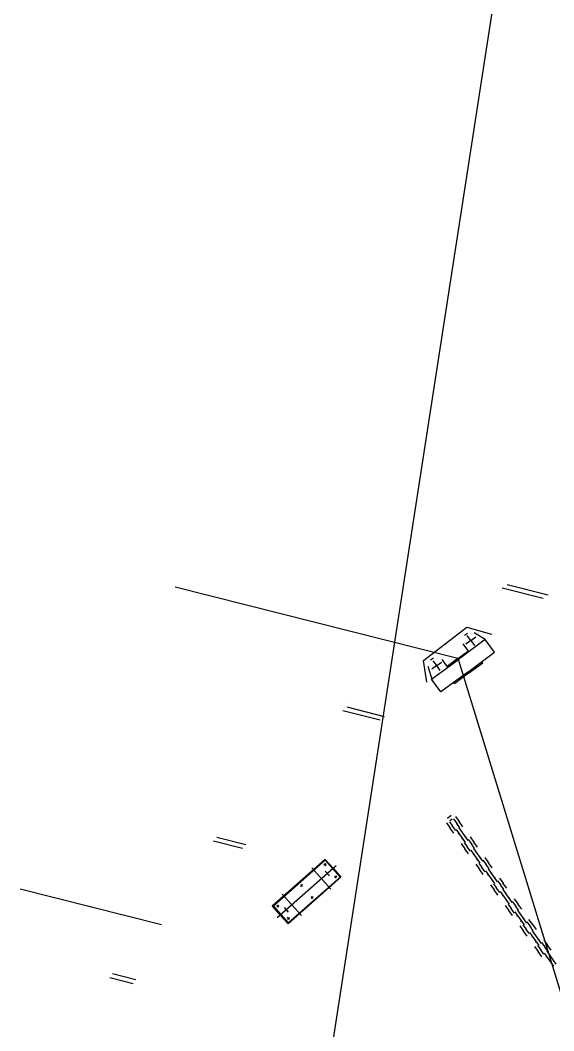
# Model space of a CAD drawing. Header units: metres. Extents: x 267365 to 277461, y 2088854 to 2108025.
# Drawn here: x 273114.51 to 273136.8, y 2095770.59 to 2095812.86 of the extents above; entities that cross this region are included whole.
import ezdxf

# ---------------------------------------------------------------- set-up
doc = ezdxf.new("R2010")
doc.units = ezdxf.units.M
doc.linetypes.add('ACAD_ISO10W100', pattern=[18, 12, -3, 0, -3])
doc.linetypes.add('DASHEDX2', pattern=[38.1, 25.4, -12.7])
doc.layers.add('village', color=3, linetype='Continuous')

msp = doc.modelspace()

# ---------------------------------------------------------------- linework, layer by layer
at = {"color": 30, "linetype": 'ACAD_ISO10W100', "ltscale": 50}
for p, q in [((273132.792, 2095786.163), (273120.984, 2095789.147)), ((273132.792, 2095786.163), (273120.984, 2095789.147)), ((273132.792, 2095786.163), (273120.984, 2095789.147)), ((273137.094, 2095772.194), (273132.817, 2095786.128)), ((273137.094, 2095772.194), (273132.817, 2095786.128)), ((273137.094, 2095772.194), (273132.817, 2095786.128)), ((273120.416, 2095775.019), (273114.512, 2095776.512)), ((273120.416, 2095775.019), (273114.512, 2095776.512)), ((273120.416, 2095775.019), (273114.512, 2095776.512))]:
    msp.add_line(p, q, dxfattribs=at)
at = {"color": 30}
for p, q in [((273136.364, 2095788.671), (273134.641, 2095789.107)), ((273136.364, 2095788.671), (273134.641, 2095789.107)), ((273136.364, 2095788.671), (273134.641, 2095789.107)), ((273136.571, 2095788.814), (273134.851, 2095789.249)), ((273136.571, 2095788.814), (273134.851, 2095789.249)), ((273136.571, 2095788.814), (273134.851, 2095789.249)), ((273131.367, 2095786.086), (273133.178, 2095787.48)), ((273131.367, 2095786.086), (273133.178, 2095787.48)), ((273131.367, 2095786.086), (273133.178, 2095787.48)), ((273133.178, 2095787.48), (273134.197, 2095787.184)), ((273133.178, 2095787.48), (273134.197, 2095787.184)), ((273133.178, 2095787.48), (273134.197, 2095787.184)), ((273133.338, 2095786.914), (273133.131, 2095786.762)), ((273133.338, 2095786.914), (273133.131, 2095786.762)), ((273133.338, 2095786.914), (273133.131, 2095786.762)), ((273133.338, 2095786.914), (273133.186, 2095787.122)), ((273133.338, 2095786.914), (273133.186, 2095787.122)), ((273133.338, 2095786.914), (273133.186, 2095787.122)), ((273133.338, 2095786.914), (273133.546, 2095787.067)), ((273133.338, 2095786.914), (273133.546, 2095787.067)), ((273133.338, 2095786.914), (273133.546, 2095787.067)), ((273133.338, 2095786.914), (273133.491, 2095786.707)), ((273133.338, 2095786.914), (273133.491, 2095786.707)), ((273133.338, 2095786.914), (273133.491, 2095786.707)), ((273131.496, 2095785.174), (273131.367, 2095786.086)), ((273131.496, 2095785.174), (273131.367, 2095786.086)), ((273131.496, 2095785.174), (273131.367, 2095786.086)), ((273131.912, 2095785.864), (273131.759, 2095786.071)), ((273131.912, 2095785.864), (273131.759, 2095786.071)), ((273131.912, 2095785.864), (273131.759, 2095786.071)), ((273131.912, 2095785.864), (273132.119, 2095786.016)), ((273131.912, 2095785.864), (273132.119, 2095786.016)), ((273131.912, 2095785.864), (273132.119, 2095786.016)), ((273131.912, 2095785.864), (273131.704, 2095785.711)), ((273131.912, 2095785.864), (273131.704, 2095785.711)), ((273131.912, 2095785.864), (273131.704, 2095785.711)), ((273132.064, 2095785.656), (273131.912, 2095785.864)), ((273132.064, 2095785.656), (273131.912, 2095785.864)), ((273132.064, 2095785.656), (273131.912, 2095785.864)), ((273128.11, 2095784.391), (273128.114, 2095784.39)), ((273128.11, 2095784.391), (273128.114, 2095784.39)), ((273128.11, 2095784.391), (273128.114, 2095784.39)), ((273129.553, 2095783.578), (273127.997, 2095783.971)), ((273129.553, 2095783.578), (273127.997, 2095783.971)), ((273129.553, 2095783.578), (273127.997, 2095783.971)), ((273129.735, 2095783.727), (273128.17, 2095784.123)), ((273129.735, 2095783.727), (273128.17, 2095784.123)), ((273129.735, 2095783.727), (273128.17, 2095784.123)), ((273132.317, 2095779.285), (273132.47, 2095779.07)), ((273132.317, 2095779.285), (273132.47, 2095779.07)), ((273132.317, 2095779.285), (273132.47, 2095779.07)), ((273132.379, 2095779.492), (273132.348, 2095779.469)), ((273132.379, 2095779.492), (273132.348, 2095779.469)), ((273132.379, 2095779.492), (273132.348, 2095779.469)), ((273132.519, 2095779.591), (273132.379, 2095779.492)), ((273132.519, 2095779.591), (273132.379, 2095779.492)), ((273132.519, 2095779.591), (273132.379, 2095779.492)), ((273132.447, 2095779.33), (273132.578, 2095779.146)), ((273132.447, 2095779.33), (273132.578, 2095779.146)), ((273132.447, 2095779.33), (273132.578, 2095779.146)), ((273132.456, 2095779.384), (273132.564, 2095779.461)), ((273132.456, 2095779.384), (273132.564, 2095779.461)), ((273132.456, 2095779.384), (273132.564, 2095779.461)), ((273132.519, 2095779.591), (273132.487, 2095779.568)), ((273132.519, 2095779.591), (273132.487, 2095779.568)), ((273132.519, 2095779.591), (273132.487, 2095779.568)), ((273132.618, 2095779.452), (273132.749, 2095779.268)), ((273132.618, 2095779.452), (273132.749, 2095779.268)), ((273132.618, 2095779.452), (273132.749, 2095779.268)), ((273132.703, 2095779.56), (273132.856, 2095779.345)), ((273132.703, 2095779.56), (273132.856, 2095779.345)), ((273132.703, 2095779.56), (273132.856, 2095779.345)), ((273132.88, 2095779.085), (273132.749, 2095779.268)), ((273132.88, 2095779.085), (273132.749, 2095779.268)), ((273132.88, 2095779.085), (273132.749, 2095779.268)), ((273133.01, 2095779.13), (273132.856, 2095779.345)), ((273133.01, 2095779.13), (273132.856, 2095779.345)), ((273133.01, 2095779.13), (273132.856, 2095779.345)), ((273132.623, 2095778.854), (273132.47, 2095779.07)), ((273132.623, 2095778.854), (273132.47, 2095779.07)), ((273132.623, 2095778.854), (273132.47, 2095779.07)), ((273132.708, 2095778.963), (273132.578, 2095779.146)), ((273132.708, 2095778.963), (273132.578, 2095779.146)), ((273132.708, 2095778.963), (273132.578, 2095779.146)), ((273132.724, 2095779.007), (273133.108, 2095778.469)), ((273132.724, 2095779.007), (273133.108, 2095778.469)), ((273132.724, 2095779.007), (273133.108, 2095778.469)), ((273132.839, 2095778.846), (273132.808, 2095778.823)), ((273132.839, 2095778.846), (273132.808, 2095778.823)), ((273132.839, 2095778.846), (273132.808, 2095778.823)), ((273132.832, 2095779.084), (273133.215, 2095778.546)), ((273132.832, 2095779.084), (273133.215, 2095778.546)), ((273132.832, 2095779.084), (273133.215, 2095778.546)), ((273132.947, 2095778.923), (273132.979, 2095778.945)), ((273132.947, 2095778.923), (273132.979, 2095778.945)), ((273132.947, 2095778.923), (273132.979, 2095778.945)), ((273123.795, 2095778.218), (273122.588, 2095778.523)), ((273123.795, 2095778.218), (273122.588, 2095778.523)), ((273123.795, 2095778.218), (273122.588, 2095778.523)), ((273123.943, 2095778.376), (273122.726, 2095778.683)), ((273123.943, 2095778.376), (273122.726, 2095778.683)), ((273123.943, 2095778.376), (273122.726, 2095778.683)), ((273132.93, 2095778.424), (273133.083, 2095778.208)), ((273132.93, 2095778.424), (273133.083, 2095778.208)), ((273132.93, 2095778.424), (273133.083, 2095778.208)), ((273132.993, 2095778.631), (273132.961, 2095778.608)), ((273132.993, 2095778.631), (273132.961, 2095778.608)), ((273132.993, 2095778.631), (273132.961, 2095778.608)), ((273133.06, 2095778.469), (273133.191, 2095778.285)), ((273133.06, 2095778.469), (273133.191, 2095778.285)), ((273133.06, 2095778.469), (273133.191, 2095778.285)), ((273133.132, 2095778.73), (273133.1, 2095778.707)), ((273133.132, 2095778.73), (273133.1, 2095778.707)), ((273133.132, 2095778.73), (273133.1, 2095778.707)), ((273133.231, 2095778.59), (273133.362, 2095778.407)), ((273133.231, 2095778.59), (273133.362, 2095778.407)), ((273133.231, 2095778.59), (273133.362, 2095778.407)), ((273133.316, 2095778.699), (273133.47, 2095778.484)), ((273133.316, 2095778.699), (273133.47, 2095778.484)), ((273133.316, 2095778.699), (273133.47, 2095778.484)), ((273133.493, 2095778.224), (273133.362, 2095778.407)), ((273133.493, 2095778.224), (273133.362, 2095778.407)), ((273133.493, 2095778.224), (273133.362, 2095778.407)), ((273133.623, 2095778.268), (273133.47, 2095778.484)), ((273133.623, 2095778.268), (273133.47, 2095778.484)), ((273133.623, 2095778.268), (273133.47, 2095778.484)), ((273133.236, 2095777.993), (273133.083, 2095778.208)), ((273133.236, 2095777.993), (273133.083, 2095778.208)), ((273133.236, 2095777.993), (273133.083, 2095778.208)), ((273133.321, 2095778.102), (273133.191, 2095778.285)), ((273133.321, 2095778.102), (273133.191, 2095778.285)), ((273133.321, 2095778.102), (273133.191, 2095778.285)), ((273133.338, 2095778.146), (273133.721, 2095777.608)), ((273133.338, 2095778.146), (273133.721, 2095777.608)), ((273133.338, 2095778.146), (273133.721, 2095777.608)), ((273133.453, 2095777.985), (273133.421, 2095777.962)), ((273133.453, 2095777.985), (273133.421, 2095777.962)), ((273133.453, 2095777.985), (273133.421, 2095777.962)), ((273133.445, 2095778.223), (273133.829, 2095777.685)), ((273133.445, 2095778.223), (273133.829, 2095777.685)), ((273133.445, 2095778.223), (273133.829, 2095777.685)), ((273133.56, 2095778.061), (273133.592, 2095778.084)), ((273133.56, 2095778.061), (273133.592, 2095778.084)), ((273133.56, 2095778.061), (273133.592, 2095778.084)), ((273127.257, 2095777.723), (273125.094, 2095775.809)), ((273127.257, 2095777.723), (273125.094, 2095775.809)), ((273127.257, 2095777.723), (273125.094, 2095775.809)), ((273127.256, 2095777.763), (273126.15, 2095776.784)), ((273127.256, 2095777.763), (273126.15, 2095776.784)), ((273127.256, 2095777.763), (273126.15, 2095776.784)), ((273127.585, 2095777.391), (273127.256, 2095777.763)), ((273127.585, 2095777.391), (273127.256, 2095777.763)), ((273127.585, 2095777.391), (273127.256, 2095777.763)), ((273127.257, 2095777.723), (273127.875, 2095777.024)), ((273127.257, 2095777.723), (273127.875, 2095777.024)), ((273127.257, 2095777.723), (273127.875, 2095777.024)), ((273133.543, 2095777.563), (273133.696, 2095777.347)), ((273133.543, 2095777.563), (273133.696, 2095777.347)), ((273133.543, 2095777.563), (273133.696, 2095777.347)), ((273133.606, 2095777.769), (273133.574, 2095777.747)), ((273133.606, 2095777.769), (273133.574, 2095777.747)), ((273133.606, 2095777.769), (273133.574, 2095777.747)), ((273133.673, 2095777.607), (273133.804, 2095777.424)), ((273133.673, 2095777.607), (273133.804, 2095777.424)), ((273133.673, 2095777.607), (273133.804, 2095777.424)), ((273133.745, 2095777.869), (273133.714, 2095777.846)), ((273133.745, 2095777.869), (273133.714, 2095777.846)), ((273133.745, 2095777.869), (273133.714, 2095777.846)), ((273133.845, 2095777.729), (273133.975, 2095777.546)), ((273133.845, 2095777.729), (273133.975, 2095777.546)), ((273133.845, 2095777.729), (273133.975, 2095777.546)), ((273133.93, 2095777.838), (273134.083, 2095777.622)), ((273133.93, 2095777.838), (273134.083, 2095777.622)), ((273133.93, 2095777.838), (273134.083, 2095777.622)), ((273134.236, 2095777.407), (273134.083, 2095777.622)), ((273134.236, 2095777.407), (273134.083, 2095777.622)), ((273134.236, 2095777.407), (273134.083, 2095777.622)), ((273127.251, 2095777.274), (273127.429, 2095777.073)), ((273127.251, 2095777.274), (273127.429, 2095777.073)), ((273127.251, 2095777.274), (273127.429, 2095777.073)), ((273127.585, 2095777.391), (273127.914, 2095777.019)), ((273127.585, 2095777.391), (273127.914, 2095777.019)), ((273127.585, 2095777.391), (273127.914, 2095777.019)), ((273133.85, 2095777.132), (273133.696, 2095777.347)), ((273133.85, 2095777.132), (273133.696, 2095777.347)), ((273133.85, 2095777.132), (273133.696, 2095777.347)), ((273133.935, 2095777.24), (273133.804, 2095777.424)), ((273133.935, 2095777.24), (273133.804, 2095777.424)), ((273133.935, 2095777.24), (273133.804, 2095777.424)), ((273133.951, 2095777.285), (273134.334, 2095776.747)), ((273133.951, 2095777.285), (273134.334, 2095776.747)), ((273133.951, 2095777.285), (273134.334, 2095776.747)), ((273134.106, 2095777.362), (273133.975, 2095777.546)), ((273134.106, 2095777.362), (273133.975, 2095777.546)), ((273134.106, 2095777.362), (273133.975, 2095777.546)), ((273134.058, 2095777.362), (273134.442, 2095776.823)), ((273134.058, 2095777.362), (273134.442, 2095776.823)), ((273134.058, 2095777.362), (273134.442, 2095776.823)), ((273134.173, 2095777.2), (273134.205, 2095777.223)), ((273134.173, 2095777.2), (273134.205, 2095777.223)), ((273134.173, 2095777.2), (273134.205, 2095777.223)), ((273125.043, 2095775.805), (273126.15, 2095776.784)), ((273125.043, 2095775.805), (273126.15, 2095776.784)), ((273125.043, 2095775.805), (273126.15, 2095776.784)), ((273125.712, 2095775.111), (273127.875, 2095777.024)), ((273125.712, 2095775.111), (273127.875, 2095777.024)), ((273125.712, 2095775.111), (273127.875, 2095777.024)), ((273127.914, 2095777.019), (273126.808, 2095776.04)), ((273127.914, 2095777.019), (273126.808, 2095776.04)), ((273127.914, 2095777.019), (273126.808, 2095776.04)), ((273134.066, 2095777.124), (273134.034, 2095777.101)), ((273134.066, 2095777.124), (273134.034, 2095777.101)), ((273134.066, 2095777.124), (273134.034, 2095777.101)), ((273134.219, 2095776.908), (273134.187, 2095776.886)), ((273134.219, 2095776.908), (273134.187, 2095776.886)), ((273134.219, 2095776.908), (273134.187, 2095776.886)), ((273134.287, 2095776.746), (273134.417, 2095776.563)), ((273134.287, 2095776.746), (273134.417, 2095776.563)), ((273134.287, 2095776.746), (273134.417, 2095776.563)), ((273134.359, 2095777.008), (273134.327, 2095776.985)), ((273134.359, 2095777.008), (273134.327, 2095776.985)), ((273134.359, 2095777.008), (273134.327, 2095776.985)), ((273134.458, 2095776.868), (273134.589, 2095776.685)), ((273134.458, 2095776.868), (273134.589, 2095776.685)), ((273134.458, 2095776.868), (273134.589, 2095776.685)), ((273134.543, 2095776.977), (273134.696, 2095776.761)), ((273134.543, 2095776.977), (273134.696, 2095776.761)), ((273134.543, 2095776.977), (273134.696, 2095776.761)), ((273134.84, 2095776.559), (273134.681, 2095776.769)), ((273134.84, 2095776.559), (273134.681, 2095776.769)), ((273134.84, 2095776.559), (273134.681, 2095776.769)), ((273134.156, 2095776.701), (273134.31, 2095776.486)), ((273134.156, 2095776.701), (273134.31, 2095776.486)), ((273134.156, 2095776.701), (273134.31, 2095776.486)), ((273134.463, 2095776.271), (273134.31, 2095776.486)), ((273134.463, 2095776.271), (273134.31, 2095776.486)), ((273134.463, 2095776.271), (273134.31, 2095776.486)), ((273134.548, 2095776.379), (273134.417, 2095776.563)), ((273134.548, 2095776.379), (273134.417, 2095776.563)), ((273134.548, 2095776.379), (273134.417, 2095776.563)), ((273134.564, 2095776.424), (273134.947, 2095775.886)), ((273134.564, 2095776.424), (273134.947, 2095775.886)), ((273134.564, 2095776.424), (273134.947, 2095775.886)), ((273134.719, 2095776.501), (273134.589, 2095776.685)), ((273134.719, 2095776.501), (273134.589, 2095776.685)), ((273134.719, 2095776.501), (273134.589, 2095776.685)), ((273134.672, 2095776.501), (273135.055, 2095775.962)), ((273134.672, 2095776.501), (273135.055, 2095775.962)), ((273134.672, 2095776.501), (273135.055, 2095775.962)), ((273134.787, 2095776.339), (273134.818, 2095776.362)), ((273134.787, 2095776.339), (273134.818, 2095776.362)), ((273134.787, 2095776.339), (273134.818, 2095776.362)), ((273125.701, 2095775.061), (273126.808, 2095776.04)), ((273125.701, 2095775.061), (273126.808, 2095776.04)), ((273125.701, 2095775.061), (273126.808, 2095776.04)), ((273134.679, 2095776.262), (273134.647, 2095776.24)), ((273134.679, 2095776.262), (273134.647, 2095776.24)), ((273134.679, 2095776.262), (273134.647, 2095776.24)), ((273134.832, 2095776.047), (273134.801, 2095776.024)), ((273134.832, 2095776.047), (273134.801, 2095776.024)), ((273134.832, 2095776.047), (273134.801, 2095776.024)), ((273134.9, 2095775.885), (273135.03, 2095775.702)), ((273134.9, 2095775.885), (273135.03, 2095775.702)), ((273134.9, 2095775.885), (273135.03, 2095775.702)), ((273134.972, 2095776.146), (273134.94, 2095776.124)), ((273134.972, 2095776.146), (273134.94, 2095776.124)), ((273134.972, 2095776.146), (273134.94, 2095776.124)), ((273135.071, 2095776.007), (273135.202, 2095775.823)), ((273135.071, 2095776.007), (273135.202, 2095775.823)), ((273135.071, 2095776.007), (273135.202, 2095775.823)), ((273135.156, 2095776.115), (273135.309, 2095775.9)), ((273135.156, 2095776.115), (273135.309, 2095775.9)), ((273135.156, 2095776.115), (273135.309, 2095775.9)), ((273135.463, 2095775.685), (273135.309, 2095775.9)), ((273135.463, 2095775.685), (273135.309, 2095775.9)), ((273135.463, 2095775.685), (273135.309, 2095775.9)), ((273125.372, 2095775.433), (273125.043, 2095775.805)), ((273125.372, 2095775.433), (273125.043, 2095775.805)), ((273125.372, 2095775.433), (273125.043, 2095775.805)), ((273125.094, 2095775.809), (273125.712, 2095775.111)), ((273125.094, 2095775.809), (273125.712, 2095775.111)), ((273125.094, 2095775.809), (273125.712, 2095775.111)), ((273125.284, 2095775.595), (273125.522, 2095775.326)), ((273125.284, 2095775.595), (273125.522, 2095775.326)), ((273125.284, 2095775.595), (273125.522, 2095775.326)), ((273125.533, 2095775.753), (273125.711, 2095775.552)), ((273125.533, 2095775.753), (273125.711, 2095775.552)), ((273125.533, 2095775.753), (273125.711, 2095775.552)), ((273134.77, 2095775.84), (273134.923, 2095775.625)), ((273134.77, 2095775.84), (273134.923, 2095775.625)), ((273134.77, 2095775.84), (273134.923, 2095775.625)), ((273135.076, 2095775.41), (273134.923, 2095775.625)), ((273135.076, 2095775.41), (273134.923, 2095775.625)), ((273135.076, 2095775.41), (273134.923, 2095775.625)), ((273135.161, 2095775.518), (273135.03, 2095775.702)), ((273135.161, 2095775.518), (273135.03, 2095775.702)), ((273135.161, 2095775.518), (273135.03, 2095775.702)), ((273135.177, 2095775.563), (273135.561, 2095775.024)), ((273135.177, 2095775.563), (273135.561, 2095775.024)), ((273135.177, 2095775.563), (273135.561, 2095775.024)), ((273135.332, 2095775.64), (273135.202, 2095775.823)), ((273135.332, 2095775.64), (273135.202, 2095775.823)), ((273135.332, 2095775.64), (273135.202, 2095775.823)), ((273135.285, 2095775.639), (273135.668, 2095775.101)), ((273135.285, 2095775.639), (273135.668, 2095775.101)), ((273135.285, 2095775.639), (273135.668, 2095775.101)), ((273135.4, 2095775.478), (273135.432, 2095775.501)), ((273135.4, 2095775.478), (273135.432, 2095775.501)), ((273135.4, 2095775.478), (273135.432, 2095775.501)), ((273125.372, 2095775.433), (273125.701, 2095775.061)), ((273125.372, 2095775.433), (273125.701, 2095775.061)), ((273125.372, 2095775.433), (273125.701, 2095775.061)), ((273135.292, 2095775.401), (273135.26, 2095775.379)), ((273135.292, 2095775.401), (273135.26, 2095775.379)), ((273135.292, 2095775.401), (273135.26, 2095775.379)), ((273135.446, 2095775.186), (273135.414, 2095775.163)), ((273135.446, 2095775.186), (273135.414, 2095775.163)), ((273135.446, 2095775.186), (273135.414, 2095775.163)), ((273135.513, 2095775.024), (273135.644, 2095774.84)), ((273135.513, 2095775.024), (273135.644, 2095774.84)), ((273135.513, 2095775.024), (273135.644, 2095774.84)), ((273135.585, 2095775.285), (273135.553, 2095775.263)), ((273135.585, 2095775.285), (273135.553, 2095775.263)), ((273135.585, 2095775.285), (273135.553, 2095775.263)), ((273135.684, 2095775.146), (273135.815, 2095774.962)), ((273135.684, 2095775.146), (273135.815, 2095774.962)), ((273135.684, 2095775.146), (273135.815, 2095774.962)), ((273135.923, 2095775.039), (273135.769, 2095775.254)), ((273135.923, 2095775.039), (273135.769, 2095775.254)), ((273135.923, 2095775.039), (273135.769, 2095775.254)), ((273136.076, 2095774.824), (273135.923, 2095775.039)), ((273136.076, 2095774.824), (273135.923, 2095775.039)), ((273136.076, 2095774.824), (273135.923, 2095775.039)), ((273135.383, 2095774.979), (273135.536, 2095774.764)), ((273135.383, 2095774.979), (273135.536, 2095774.764)), ((273135.383, 2095774.979), (273135.536, 2095774.764)), ((273135.689, 2095774.548), (273135.536, 2095774.764)), ((273135.689, 2095774.548), (273135.536, 2095774.764)), ((273135.689, 2095774.548), (273135.536, 2095774.764)), ((273135.774, 2095774.657), (273135.644, 2095774.84)), ((273135.774, 2095774.657), (273135.644, 2095774.84)), ((273135.774, 2095774.657), (273135.644, 2095774.84)), ((273135.79, 2095774.702), (273136.174, 2095774.163)), ((273135.79, 2095774.702), (273136.174, 2095774.163)), ((273135.79, 2095774.702), (273136.174, 2095774.163)), ((273135.946, 2095774.779), (273135.815, 2095774.962)), ((273135.946, 2095774.779), (273135.815, 2095774.962)), ((273135.946, 2095774.779), (273135.815, 2095774.962)), ((273135.898, 2095774.778), (273136.281, 2095774.24)), ((273135.898, 2095774.778), (273136.281, 2095774.24)), ((273135.898, 2095774.778), (273136.281, 2095774.24)), ((273136.013, 2095774.617), (273136.045, 2095774.639)), ((273136.013, 2095774.617), (273136.045, 2095774.639)), ((273136.013, 2095774.617), (273136.045, 2095774.639)), ((273135.905, 2095774.54), (273135.874, 2095774.517)), ((273135.905, 2095774.54), (273135.874, 2095774.517)), ((273135.905, 2095774.54), (273135.874, 2095774.517)), ((273136.059, 2095774.325), (273136.027, 2095774.302)), ((273136.059, 2095774.325), (273136.027, 2095774.302)), ((273136.059, 2095774.325), (273136.027, 2095774.302)), ((273136.198, 2095774.424), (273136.166, 2095774.401)), ((273136.198, 2095774.424), (273136.166, 2095774.401)), ((273136.198, 2095774.424), (273136.166, 2095774.401)), ((273136.298, 2095774.285), (273136.428, 2095774.101)), ((273136.298, 2095774.285), (273136.428, 2095774.101)), ((273136.298, 2095774.285), (273136.428, 2095774.101)), ((273136.383, 2095774.393), (273136.536, 2095774.178)), ((273136.383, 2095774.393), (273136.536, 2095774.178)), ((273136.383, 2095774.393), (273136.536, 2095774.178)), ((273136.689, 2095773.963), (273136.536, 2095774.178)), ((273136.689, 2095773.963), (273136.536, 2095774.178)), ((273136.689, 2095773.963), (273136.536, 2095774.178)), ((273135.996, 2095774.118), (273136.149, 2095773.903)), ((273135.996, 2095774.118), (273136.149, 2095773.903)), ((273135.996, 2095774.118), (273136.149, 2095773.903)), ((273136.126, 2095774.163), (273136.257, 2095773.979)), ((273136.126, 2095774.163), (273136.257, 2095773.979)), ((273136.126, 2095774.163), (273136.257, 2095773.979)), ((273136.303, 2095773.687), (273136.149, 2095773.903)), ((273136.303, 2095773.687), (273136.149, 2095773.903)), ((273136.303, 2095773.687), (273136.149, 2095773.903)), ((273136.388, 2095773.796), (273136.257, 2095773.979)), ((273136.388, 2095773.796), (273136.257, 2095773.979)), ((273136.388, 2095773.796), (273136.257, 2095773.979)), ((273136.404, 2095773.84), (273136.787, 2095773.302)), ((273136.404, 2095773.84), (273136.787, 2095773.302)), ((273136.404, 2095773.84), (273136.787, 2095773.302)), ((273136.559, 2095773.918), (273136.428, 2095774.101)), ((273136.559, 2095773.918), (273136.428, 2095774.101)), ((273136.559, 2095773.918), (273136.428, 2095774.101)), ((273136.511, 2095773.917), (273136.895, 2095773.379)), ((273136.511, 2095773.917), (273136.895, 2095773.379)), ((273136.511, 2095773.917), (273136.895, 2095773.379)), ((273136.626, 2095773.756), (273136.658, 2095773.778)), ((273136.626, 2095773.756), (273136.658, 2095773.778)), ((273136.626, 2095773.756), (273136.658, 2095773.778)), ((273136.519, 2095773.679), (273136.487, 2095773.656)), ((273136.519, 2095773.679), (273136.487, 2095773.656)), ((273136.519, 2095773.679), (273136.487, 2095773.656)), ((273119.344, 2095772.723), (273118.369, 2095772.97)), ((273119.344, 2095772.723), (273118.369, 2095772.97)), ((273119.344, 2095772.723), (273118.369, 2095772.97)), ((273119.227, 2095772.558), (273118.256, 2095772.803)), ((273119.227, 2095772.558), (273118.256, 2095772.803)), ((273119.227, 2095772.558), (273118.256, 2095772.803))]:
    msp.add_line(p, q, dxfattribs=at)
at = {"color": 30, "linetype": 'Continuous'}
for p, q in [((273133.941, 2095786.955), (273132.817, 2095786.128)), ((273133.941, 2095786.955), (273132.817, 2095786.128)), ((273133.941, 2095786.955), (273132.817, 2095786.128)), ((273133.076, 2095787.139), (273133.193, 2095787.225)), ((273133.076, 2095787.139), (273133.193, 2095787.225)), ((273133.076, 2095787.139), (273133.193, 2095787.225)), ((273133.941, 2095786.955), (273133.48, 2095787.237)), ((273133.941, 2095786.955), (273133.48, 2095787.237)), ((273133.941, 2095786.955), (273133.48, 2095787.237)), ((273134.332, 2095786.423), (273133.941, 2095786.955)), ((273134.332, 2095786.423), (273133.941, 2095786.955)), ((273134.332, 2095786.423), (273133.941, 2095786.955)), ((273132.792, 2095786.163), (273133.235, 2095786.489)), ((273132.792, 2095786.163), (273133.235, 2095786.489)), ((273132.792, 2095786.163), (273133.235, 2095786.489)), ((273133.261, 2095786.454), (273133.021, 2095786.78)), ((273133.261, 2095786.454), (273133.021, 2095786.78)), ((273133.261, 2095786.454), (273133.021, 2095786.78)), ((273131.775, 2095786.181), (273131.658, 2095786.095)), ((273131.775, 2095786.181), (273131.658, 2095786.095)), ((273131.775, 2095786.181), (273131.658, 2095786.095)), ((273131.694, 2095785.301), (273132.817, 2095786.128)), ((273131.694, 2095785.301), (273132.817, 2095786.128)), ((273131.694, 2095785.301), (273132.817, 2095786.128)), ((273132.374, 2095785.801), (273132.135, 2095786.127)), ((273132.374, 2095785.801), (273132.135, 2095786.127)), ((273132.374, 2095785.801), (273132.135, 2095786.127)), ((273132.792, 2095786.163), (273132.349, 2095785.836)), ((273132.792, 2095786.163), (273132.349, 2095785.836)), ((273132.792, 2095786.163), (273132.349, 2095785.836)), ((273133.209, 2095785.596), (273134.332, 2095786.423)), ((273133.209, 2095785.596), (273134.332, 2095786.423)), ((273133.209, 2095785.596), (273134.332, 2095786.423)), ((273133.83, 2095785.986), (273133.795, 2095786.041)), ((273133.83, 2095785.986), (273133.795, 2095786.041)), ((273133.83, 2095785.986), (273133.795, 2095786.041)), ((273131.738, 2095785.248), (273131.561, 2095785.824)), ((273131.738, 2095785.248), (273131.561, 2095785.824)), ((273131.738, 2095785.248), (273131.561, 2095785.824)), ((273133.209, 2095785.596), (273132.086, 2095784.769)), ((273133.209, 2095785.596), (273132.086, 2095784.769)), ((273133.209, 2095785.596), (273132.086, 2095784.769)), ((273133.248, 2095785.544), (273133.836, 2095785.977)), ((273133.248, 2095785.544), (273133.836, 2095785.977)), ((273133.248, 2095785.544), (273133.836, 2095785.977)), ((273132.086, 2095784.769), (273131.694, 2095785.301)), ((273132.086, 2095784.769), (273131.694, 2095785.301)), ((273132.086, 2095784.769), (273131.694, 2095785.301)), ((273132.652, 2095785.119), (273132.611, 2095785.168)), ((273132.652, 2095785.119), (273132.611, 2095785.168)), ((273132.652, 2095785.119), (273132.611, 2095785.168)), ((273133.248, 2095785.544), (273132.659, 2095785.11)), ((273133.248, 2095785.544), (273132.659, 2095785.11)), ((273133.248, 2095785.544), (273132.659, 2095785.11))]:
    msp.add_line(p, q, dxfattribs=at)
at = {"color": 30, "linetype": 'ByBlock'}
msp.add_line((273127.256, 2095777.763), (273125.043, 2095775.805), dxfattribs=at)
msp.add_line((273127.256, 2095777.763), (273125.043, 2095775.805), dxfattribs=at)
msp.add_line((273127.256, 2095777.763), (273125.043, 2095775.805), dxfattribs=at)
at = {"color": 30, "linetype": 'DASHEDX2'}
for p, q in [((273127.289, 2095777.582), (273127.202, 2095777.505)), ((273127.289, 2095777.582), (273127.202, 2095777.505)), ((273127.289, 2095777.582), (273127.202, 2095777.505)), ((273127.206, 2095777.586), (273127.283, 2095777.498)), ((273127.206, 2095777.586), (273127.283, 2095777.498)), ((273127.206, 2095777.586), (273127.283, 2095777.498)), ((273127.706, 2095777.498), (273125.241, 2095775.317)), ((273127.706, 2095777.498), (273125.241, 2095775.317)), ((273127.706, 2095777.498), (273125.241, 2095775.317)), ((273127.495, 2095776.51), (273126.701, 2095777.407)), ((273127.495, 2095776.51), (273126.701, 2095777.407)), ((273127.495, 2095776.51), (273126.701, 2095777.407)), ((273126.221, 2095776.715), (273126.298, 2095776.627)), ((273126.221, 2095776.715), (273126.298, 2095776.627)), ((273126.221, 2095776.715), (273126.298, 2095776.627)), ((273127.739, 2095777.074), (273127.651, 2095776.997)), ((273127.739, 2095777.074), (273127.651, 2095776.997)), ((273127.739, 2095777.074), (273127.651, 2095776.997)), ((273127.732, 2095776.99), (273127.655, 2095777.078)), ((273127.732, 2095776.99), (273127.655, 2095777.078)), ((273127.732, 2095776.99), (273127.655, 2095777.078)), ((273126.257, 2095775.416), (273125.463, 2095776.313)), ((273126.257, 2095775.416), (273125.463, 2095776.313)), ((273126.257, 2095775.416), (273125.463, 2095776.313)), ((273126.305, 2095776.711), (273126.217, 2095776.633)), ((273126.305, 2095776.711), (273126.217, 2095776.633)), ((273126.305, 2095776.711), (273126.217, 2095776.633)), ((273126.754, 2095776.203), (273126.667, 2095776.126)), ((273126.754, 2095776.203), (273126.667, 2095776.126)), ((273126.754, 2095776.203), (273126.667, 2095776.126)), ((273126.748, 2095776.119), (273126.67, 2095776.207)), ((273126.748, 2095776.119), (273126.67, 2095776.207)), ((273126.748, 2095776.119), (273126.67, 2095776.207)), ((273125.228, 2095775.768), (273125.315, 2095775.844)), ((273125.228, 2095775.768), (273125.315, 2095775.844)), ((273125.228, 2095775.768), (273125.315, 2095775.844)), ((273125.234, 2095775.851), (273125.311, 2095775.763)), ((273125.234, 2095775.851), (273125.311, 2095775.763)), ((273125.234, 2095775.851), (273125.311, 2095775.763)), ((273125.674, 2095775.257), (273125.762, 2095775.334)), ((273125.674, 2095775.257), (273125.762, 2095775.334)), ((273125.674, 2095775.257), (273125.762, 2095775.334)), ((273125.758, 2095775.253), (273125.681, 2095775.341)), ((273125.758, 2095775.253), (273125.681, 2095775.341)), ((273125.758, 2095775.253), (273125.681, 2095775.341))]:
    msp.add_line(p, q, dxfattribs=at)
at = {"layer": 'village', "color": 3}
msp.add_line((273137.048, 2095831.48), (273122.129, 2095734.942), dxfattribs=at)

doc.saveas('drawing.dxf')
